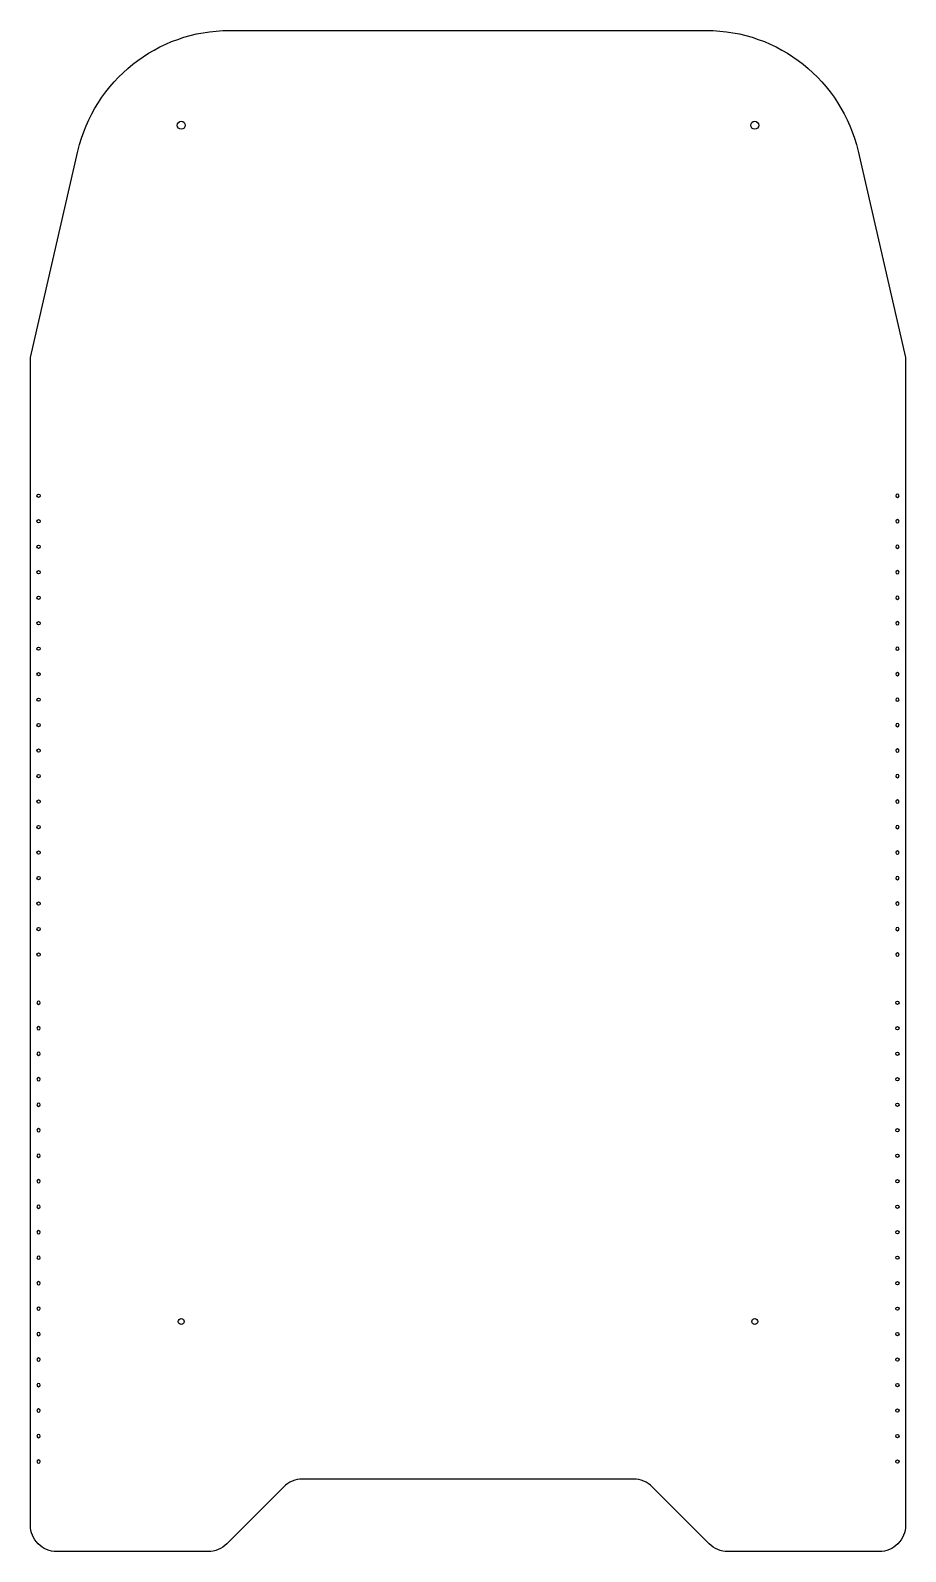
# Model space of a CAD drawing. Header units: millimetres. Extents: x 1599 to 1998, y 1766 to 2459.
import ezdxf

# ---------------------------------------------------------------- set-up
doc = ezdxf.new("R2010")
doc.units = ezdxf.units.MM

# ---------------------------------------------------------------- blocks, each defined once
blk = doc.blocks.new('*U1')
blk.add_circle((0, 0), 0.75)
blk = doc.blocks.new('*U2')
at = {"color": 0, "linetype": 'ByBlock', "lineweight": -2, "transparency": 16777216, "rotation": 90}
for p in [(1603.17, 2247.33), (1603.17, 2235.72), (1603.17, 2224.11), (1603.17, 2212.5), (1603.17, 2200.89), (1603.17, 2189.28), (1603.17, 2177.67), (1603.17, 2166.06), (1603.17, 2154.44), (1603.17, 2142.83), (1603.17, 2131.22), (1603.17, 2119.61), (1603.17, 2108), (1603.17, 2096.39), (1603.17, 2084.78), (1603.17, 2073.17), (1603.17, 2061.56), (1603.17, 2049.94), (1603.17, 2038.33)]:
    blk.add_blockref('*U1', p, dxfattribs=at)
blk = doc.blocks.new('*U21')
blk.add_circle((0, 0), 0.75)
blk = doc.blocks.new('*U22')
at = {"color": 0, "linetype": 'ByBlock', "lineweight": -2, "transparency": 16777216, "rotation": 90}
for p in [(1603.17, 2247.33), (1603.17, 2235.72), (1603.17, 2224.11), (1603.17, 2212.5), (1603.17, 2200.89), (1603.17, 2189.28), (1603.17, 2177.67), (1603.17, 2166.06), (1603.17, 2154.44), (1603.17, 2142.83), (1603.17, 2131.22), (1603.17, 2119.61), (1603.17, 2108), (1603.17, 2096.39), (1603.17, 2084.78), (1603.17, 2073.17), (1603.17, 2061.56), (1603.17, 2049.94), (1603.17, 2038.33)]:
    blk.add_blockref('*U21', p, dxfattribs=at)
blk = doc.blocks.new('*U68')
blk.add_circle((0, 0), 0.75)
blk = doc.blocks.new('*U70')
at = {"color": 0, "linetype": 'ByBlock', "lineweight": -2, "transparency": 16777216, "rotation": 90}
for p in [(1603.17, 2247.33), (1603.17, 2235.72), (1603.17, 2224.11), (1603.17, 2212.5), (1603.17, 2200.89), (1603.17, 2189.28), (1603.17, 2177.67), (1603.17, 2166.06), (1603.17, 2154.44), (1603.17, 2142.83), (1603.17, 2131.22), (1603.17, 2119.61), (1603.17, 2108), (1603.17, 2096.39), (1603.17, 2084.78), (1603.17, 2073.17), (1603.17, 2061.56), (1603.17, 2049.94), (1603.17, 2038.33)]:
    blk.add_blockref('*U68', p, dxfattribs=at)
blk = doc.blocks.new('*U71')
blk.add_circle((0, 0), 0.75)
blk = doc.blocks.new('*U72')
at = {"color": 0, "linetype": 'ByBlock', "lineweight": -2, "transparency": 16777216, "rotation": 90}
for p in [(1603.17, 2247.33), (1603.17, 2235.72), (1603.17, 2224.11), (1603.17, 2212.5), (1603.17, 2200.89), (1603.17, 2189.28), (1603.17, 2177.67), (1603.17, 2166.06), (1603.17, 2154.44), (1603.17, 2142.83), (1603.17, 2131.22), (1603.17, 2119.61), (1603.17, 2108), (1603.17, 2096.39), (1603.17, 2084.78), (1603.17, 2073.17), (1603.17, 2061.56), (1603.17, 2049.94), (1603.17, 2038.33)]:
    blk.add_blockref('*U71', p, dxfattribs=at)

msp = doc.modelspace()

# ---------------------------------------------------------------- linework, layer by layer
msp.add_lwpolyline([(1874.45, 1799.33), (1723.39, 1799.33, 0.198912), (1714.9, 1795.82), (1688.93, 1769.85, -0.198912), (1680.45, 1766.33), (1611.42, 1766.33, -0.414214), (1599.42, 1778.33), (1599.42, 2310.33), (1621.11, 2404.3, -0.349216), (1690.29, 2459.33), (1907.54, 2459.33, -0.349216), (1976.72, 2404.3), (1998.42, 2310.33), (1998.42, 1778.33, -0.414214), (1986.42, 1766.33), (1917.39, 1766.33, -0.198912), (1908.9, 1769.85), (1882.93, 1795.82, 0.198912), (1874.45, 1799.33)], format="xyb")
for centre, radius in [((1668.19, 2416.12), 1.8), ((1929.64, 2416.12), 1.8), ((1668.19, 1871.12), 1.35), ((1929.64, 1871.12), 1.35)]:
    msp.add_circle(centre, radius)

# ---------------------------------------------------------------- block references
msp.add_blockref('*U2', (0, 0))
at = {"xscale": -1}
msp.add_blockref('*U70', (3597.84, 0), dxfattribs=at)
at = {"xscale": -1, "rotation": 180}
msp.add_blockref('*U22', (0, 4054.67), dxfattribs=at)
at = {"rotation": 180}
msp.add_blockref('*U72', (3597.84, 4054.67), dxfattribs=at)

doc.saveas('drawing.dxf')
